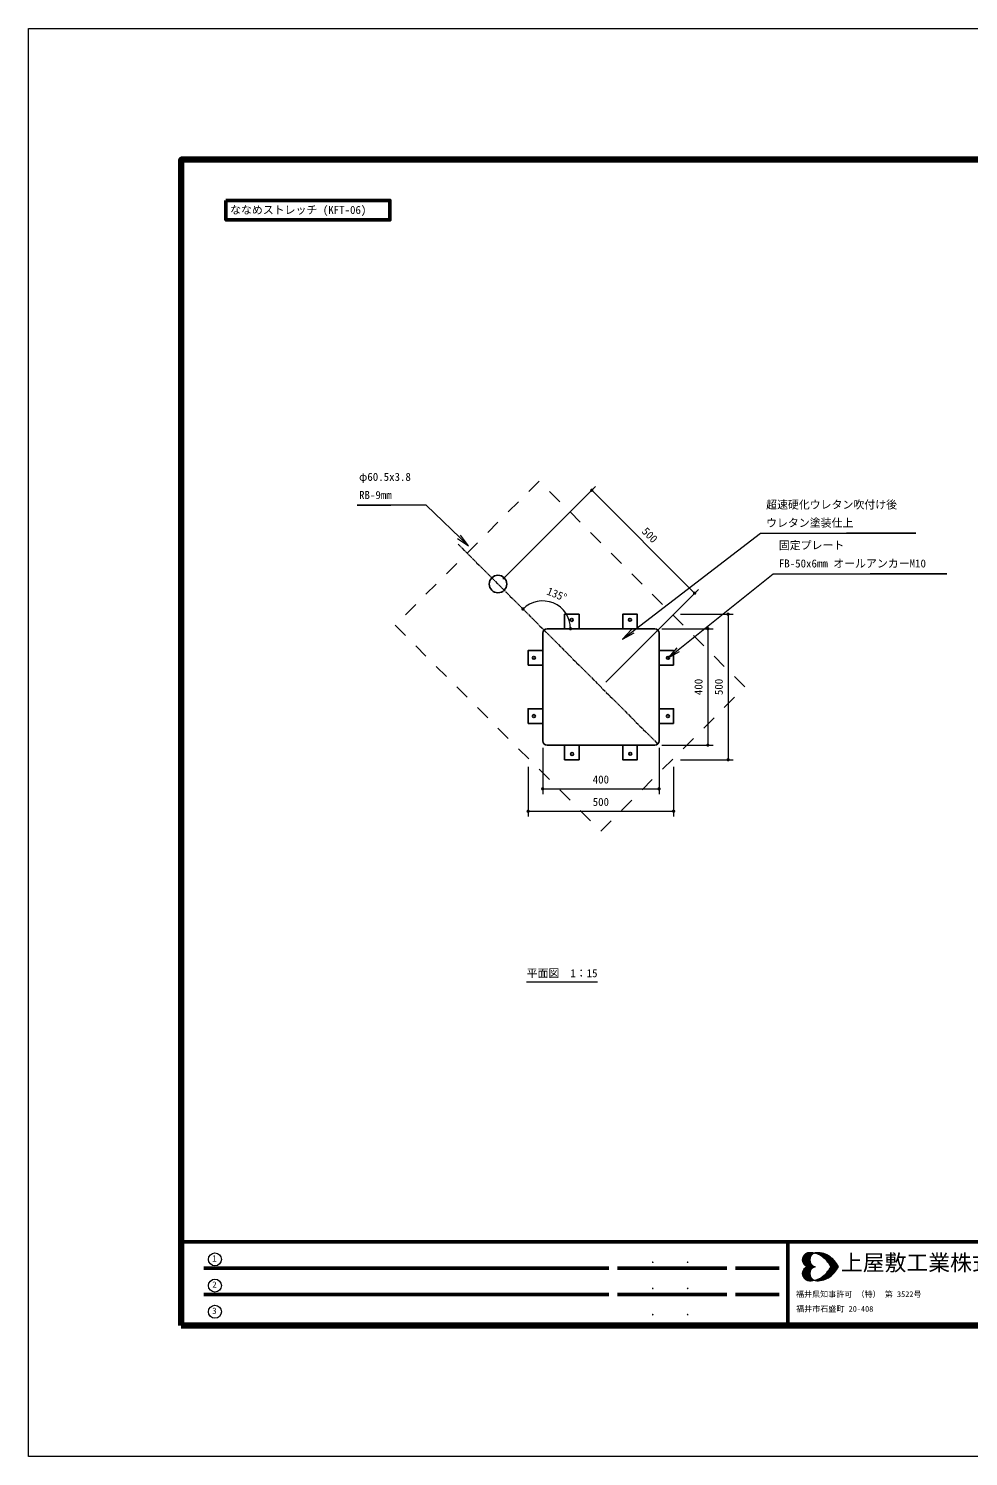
# Model space of a CAD drawing. Units: millimetres at full size, sheet at 1:15. Extents: x -300 to 6600, y -225 to 4680.
# Drawn here: x -300 to 2930, y -225 to 4680 of the extents above; entities that cross this region are included whole.
import ezdxf
from ezdxf.enums import TextEntityAlignment as Align

# ---------------------------------------------------------------- set-up
doc = ezdxf.new("R2010")
doc.units = ezdxf.units.MM
doc.header["$LTSCALE"] = 15
doc.linetypes.add('USER1', pattern=[1.2, 0.8, -0.1, 0.2, -0.1])
doc.linetypes.add('USER2', pattern=[6.666666, 3.333333, -3.333333])
for name, color, linetype, lineweight in [('D-BMK\u3000構造物基準線(中心線等)', 2, 'USER1', 13), ('D-STR-DIM\u3000寸法線、寸法値', 7, 'Continuous', 13), ('D-STR-HTXT\u3000旗上げ', 7, 'Continuous', 13), ('D-STR\u3000構造物外形線', 1, 'Continuous', 25), ('D-TTL-FRAM', 7, 'Continuous', 50), ('D-TTL-FRAM\u3000タイトル枠、凡例図枠', 2, 'Continuous', 50), ('D-TTL-TXT', 7, 'Continuous', 13), ('V-nasSTD', 3, 'Continuous', 140)]:
    doc.layers.add(name, color=color, linetype=linetype, lineweight=lineweight)
doc.styles.add('ＭＳ ゴシック', font='')
doc.styles.get('ＭＳ ゴシック').set_extended_font_data('MS Gothic')

# ---------------------------------------------------------------- blocks, each defined once
blk = doc.blocks.new('open_arrow')
at = {"color": 0, "linetype": 'Continuous', "lineweight": -2}
blk.add_lwpolyline([(7.5, 1.25), (0, 0), (7.5, -1.25)], dxfattribs=at)
blk = doc.blocks.new('filled_dot')
at = {"color": 0, "linetype": 'Continuous', "lineweight": -2, "const_width": 1.25}
blk.add_lwpolyline([(-0.625, 0, 1), (0.625, 0, 1)], format="xyb", close=True, dxfattribs=at)

msp = doc.modelspace()

# ---------------------------------------------------------------- linework, layer by layer
at = {"layer": 'D-BMK\u3000構造物基準線(中心線等)'}
msp.add_line((1176.28, 2908.81), (1862.38, 2222.7), dxfattribs=at)
at = {"layer": 'D-STR-DIM\u3000寸法線、寸法値'}
for p, q in [((1330.2, 2788.83), (1648.2, 3106.83)), ((1635.47, 3094.11), (1989.02, 2740.55)), ((1683.75, 2435.28), (2001.75, 2753.28)), ((1940.78, 2668.31), (2121.96, 2668.31)), ((2103.96, 2668.31), (2103.96, 2168.31)), ((1875.78, 2618.31), (2052.28, 2618.31)), ((2034.28, 2618.31), (2034.28, 2218.31)), ((1466.78, 2209.31), (1466.78, 2050.31)), ((1866.78, 2209.31), (1866.78, 2050.31)), ((1875.78, 2218.31), (2052.28, 2218.31)), ((1940.78, 2168.31), (2121.96, 2168.31)), ((1416.78, 2144.31), (1416.78, 1973.35)), ((1916.78, 2144.31), (1916.78, 1973.35)), ((1466.78, 2068.31), (1866.78, 2068.31)), ((1416.78, 1991.35), (1916.78, 1991.35))]:
    msp.add_line(p, q, dxfattribs=at)
msp.add_arc((1466.78, 2618.31), 95.69, 0, 135, dxfattribs=at)
at = {"layer": 'D-STR-HTXT\u3000旗上げ'}
msp.add_line((1411.7, 1405.41), (1655.45, 1405.41), dxfattribs=at)
for points in [[(1212.22, 2903.12), (1066.71, 3042.26), (1060.71, 3042.26), (829.42, 3042.26), (945.06, 3042.26)], [(1741.03, 2582.81), (2215.24, 2946.74), (2221.24, 2946.74), (2749.43, 2946.74), (2511.06, 2946.74)], [(1897.48, 2518.35), (2259.05, 2807.16), (2265.05, 2807.16), (2856.04, 2807.16), (2591.92, 2807.16)]]:
    msp.add_lwpolyline(points, dxfattribs=at)
at = {"layer": 'D-STR\u3000構造物外形線'}
for p, q in [((1466.78, 2603.31), (1466.78, 2233.31)), ((1851.78, 2618.31), (1481.78, 2618.31)), ((1866.78, 2233.31), (1866.78, 2603.31)), ((1481.78, 2218.31), (1851.78, 2218.31))]:
    msp.add_line(p, q, dxfattribs=at)
at = {"layer": 'D-STR\u3000構造物外形線', "linetype": 'USER2'}
msp.add_lwpolyline([(959.67, 2630.44), (1666.78, 1923.33), (2161.75, 2418.31), (1454.65, 3125.41)], close=True, dxfattribs=at)
at = {"layer": 'D-STR\u3000構造物外形線'}
for points in [[(1541.82, 2618.31), (1591.82, 2618.31), (1591.82, 2668.31), (1541.82, 2668.31)], [(1741.82, 2618.31), (1791.82, 2618.31), (1791.82, 2668.31), (1741.82, 2668.31)], [(1416.78, 2493.31), (1466.78, 2493.31), (1466.78, 2543.31), (1416.78, 2543.31)], [(1916.78, 2493.31), (1866.78, 2493.31), (1866.78, 2543.31), (1916.78, 2543.31)], [(1416.78, 2293.31), (1466.78, 2293.31), (1466.78, 2343.31), (1416.78, 2343.31)], [(1916.78, 2293.31), (1866.78, 2293.31), (1866.78, 2343.31), (1916.78, 2343.31)], [(1541.82, 2218.31), (1591.82, 2218.31), (1591.82, 2168.31), (1541.82, 2168.31)], [(1741.82, 2218.31), (1791.82, 2218.31), (1791.82, 2168.31), (1741.82, 2168.31)]]:
    msp.add_lwpolyline(points, close=True, dxfattribs=at)
for centre, radius in [((1313.22, 2771.86), 30.25), ((1566.82, 2648.61), 5), ((1766.82, 2649.01), 5), ((1436.78, 2518.31), 5), ((1897.48, 2518.35), 5), ((1436.78, 2318.31), 5), ((1897.08, 2318.35), 5), ((1567.7, 2187.91), 5), ((1767.7, 2188.71), 5)]:
    msp.add_circle(centre, radius, dxfattribs=at)
for centre, start, end in [((1481.78, 2603.31), 90, 180), ((1851.78, 2603.31), 0, 90), ((1481.78, 2233.31), 180, 270), ((1851.78, 2233.31), 270, 0)]:
    msp.add_arc(centre, 15, start, end, dxfattribs=at)
at = {"layer": 'D-TTL-FRAM'}
for p, q in [((225, 511.83), (6075, 511.83)), ((2309.42, 511.83), (2309.42, 225)), ((1694.42, 421.83), (302.55, 421.83)), ((2099.42, 421.83), (1724.42, 421.83)), ((2129.42, 421.83), (2279.42, 421.83)), ((1694.42, 331.83), (302.55, 331.83)), ((2099.42, 331.83), (1724.42, 331.83)), ((2129.42, 331.83), (2279.42, 331.83))]:
    msp.add_line(p, q, dxfattribs=at)
at = {"layer": 'D-TTL-FRAM\u3000タイトル枠、凡例図枠'}
msp.add_lwpolyline([(377.97, 4089.5), (941.68, 4089.5), (941.68, 4022.61), (377.97, 4022.61)], close=True, dxfattribs=at)
at = {"layer": 'D-TTL-TXT'}
for p, q in [((2359.05, 450.59), (2383.11, 474.65)), ((2359.05, 450.9), (2383.11, 426.84)), ((2359.36, 447.15), (2386.86, 474.65)), ((2359.36, 454.34), (2379.36, 474.34)), ((2359.36, 454.02), (2386.86, 426.84)), ((2359.36, 446.84), (2379.67, 426.84)), ((2359.98, 444.34), (2390.3, 474.65)), ((2359.98, 456.84), (2390.3, 426.84)), ((2360.61, 441.52), (2393.42, 474.34)), ((2360.61, 442.46), (2375.3, 427.46)), ((2360.92, 459.34), (2374.36, 473.09)), ((2360.92, 459.65), (2393.73, 426.84)), ((2361.86, 439.34), (2396.86, 474.02)), ((2362.17, 461.84), (2397.17, 426.84)), ((2363.11, 464.34), (2386.55, 441.21)), ((2363.11, 436.84), (2387.17, 460.9)), ((2364.67, 434.96), (2385.3, 455.59)), ((2364.98, 466.21), (2384.98, 446.21)), ((2366.23, 433.09), (2384.67, 451.52)), ((2366.55, 468.09), (2384.67, 449.96)), ((2368.11, 431.52), (2384.67, 448.09)), ((2368.42, 469.65), (2384.67, 453.4)), ((2370.3, 429.96), (2385.61, 445.27)), ((2370.61, 470.9), (2385.3, 456.21)), ((2372.48, 428.71), (2386.23, 442.46)), ((2372.8, 472.46), (2386.23, 459.02)), ((2375.3, 473.4), (2387.17, 461.52)), ((2378.11, 474.34), (2388.42, 463.71)), ((2381.23, 474.65), (2389.98, 465.59)), ((2384.67, 474.65), (2391.55, 467.77)), ((2388.11, 474.65), (2393.42, 469.34)), ((2391.86, 474.65), (2395.61, 470.9)), ((2395.61, 474.34), (2397.8, 472.15)), ((2398.73, 472.46), (2399.67, 473.71)), ((2399.98, 473.4), (2400.29, 473.4)), ((2402.48, 473.09), (2404.04, 474.34)), ((2402.79, 474.34), (2404.36, 472.46)), ((2405.29, 472.15), (2407.79, 474.65)), ((2406.23, 474.34), (2409.67, 470.9)), ((2408.11, 471.52), (2411.54, 474.65)), ((2409.67, 474.34), (2414.98, 469.02)), ((2410.92, 470.59), (2414.98, 474.65)), ((2413.11, 474.65), (2422.17, 465.27)), ((2413.42, 469.65), (2418.42, 474.65)), ((2415.92, 468.4), (2421.54, 474.02)), ((2416.54, 474.34), (2464.36, 426.84)), ((2418.11, 467.15), (2424.36, 473.71)), ((2420.29, 474.34), (2467.79, 426.84)), ((2420.61, 466.21), (2427.48, 473.09)), ((2422.79, 464.65), (2430.29, 472.46)), ((2424.36, 473.71), (2471.23, 426.84)), ((2424.67, 463.4), (2433.11, 471.52)), ((2426.86, 461.84), (2435.92, 470.9)), ((2428.73, 473.09), (2474.98, 426.84)), ((2428.73, 460.27), (2438.42, 469.65)), ((2430.92, 458.71), (2440.92, 468.71)), ((2432.79, 457.15), (2443.11, 467.77)), ((2433.73, 471.52), (2478.42, 426.84)), ((2434.67, 455.59), (2445.61, 466.52)), ((2436.23, 453.71), (2447.79, 465.27)), ((2438.11, 452.15), (2449.98, 463.71)), ((2439.04, 469.65), (2481.86, 426.84)), ((2439.98, 450.27), (2451.86, 462.46)), ((2441.54, 448.4), (2454.04, 460.9)), ((2443.42, 446.52), (2455.92, 459.02)), ((2444.98, 444.65), (2457.79, 457.46)), ((2445.92, 466.21), (2480.29, 432.15)), ((2446.54, 442.77), (2459.67, 455.9)), ((2448.11, 440.9), (2461.54, 454.34)), ((2449.67, 439.02), (2463.42, 452.46)), ((2451.23, 436.84), (2465.29, 450.59)), ((2452.79, 434.96), (2466.86, 449.02)), ((2454.04, 432.77), (2468.42, 447.15)), ((2455.61, 430.59), (2470.29, 445.27)), ((2456.86, 428.4), (2471.86, 443.4)), ((2458.73, 426.84), (2473.42, 441.52)), ((2460.29, 455.59), (2468.73, 446.84)), ((2359.05, 402.46), (2383.11, 426.52)), ((2359.05, 402.77), (2383.11, 378.71)), ((2359.36, 399.34), (2386.86, 426.52)), ((2359.36, 406.52), (2379.67, 426.52)), ((2359.36, 406.21), (2386.86, 378.71)), ((2359.36, 399.02), (2379.36, 379.03)), ((2359.98, 396.52), (2390.3, 426.52)), ((2359.98, 409.02), (2390.3, 378.71)), ((2360.61, 410.9), (2375.3, 425.9)), ((2360.61, 411.84), (2393.42, 379.03)), ((2360.92, 393.71), (2393.73, 426.52)), ((2360.92, 394.02), (2374.36, 380.27)), ((2361.86, 414.02), (2396.86, 379.34)), ((2362.17, 391.52), (2397.17, 426.52)), ((2363.11, 416.52), (2387.17, 392.46)), ((2363.11, 389.02), (2386.55, 412.15)), ((2364.67, 418.4), (2385.3, 397.77)), ((2364.98, 387.15), (2384.98, 407.15)), ((2366.23, 420.27), (2384.67, 401.84)), ((2366.55, 385.27), (2384.67, 403.4)), ((2368.11, 421.84), (2384.67, 405.27)), ((2368.42, 383.71), (2384.67, 399.96)), ((2370.3, 423.4), (2385.61, 408.09)), ((2370.61, 382.46), (2385.3, 397.15)), ((2372.48, 424.65), (2386.23, 410.9)), ((2372.8, 380.9), (2386.23, 394.34)), ((2374.98, 427.46), (2387.17, 439.96)), ((2374.98, 425.9), (2387.17, 413.4)), ((2377.48, 426.84), (2388.42, 437.46)), ((2377.48, 426.52), (2388.42, 415.9)), ((2381.23, 426.84), (2389.98, 435.59)), ((2381.23, 426.52), (2389.98, 417.77)), ((2384.67, 426.84), (2391.55, 433.71)), ((2384.67, 426.52), (2391.55, 419.65)), ((2388.11, 426.84), (2393.11, 431.84)), ((2388.11, 426.52), (2393.11, 421.52)), ((2391.55, 426.84), (2395.3, 430.27)), ((2391.55, 426.52), (2395.3, 423.09)), ((2395.3, 426.84), (2397.48, 429.02)), ((2395.3, 426.52), (2397.48, 424.34)), ((2398.73, 426.84), (2399.98, 427.77)), ((2398.73, 426.52), (2399.98, 425.59)), ((2399.67, 427.77), (2400.92, 426.84)), ((2399.67, 425.59), (2400.92, 426.52)), ((2402.17, 426.84), (2402.48, 426.84)), ((2402.17, 426.52), (2402.48, 426.52)), ((2416.54, 379.03), (2464.36, 426.52)), ((2420.29, 379.03), (2467.79, 426.52)), ((2424.36, 379.65), (2471.23, 426.52)), ((2428.73, 380.27), (2474.98, 426.52)), ((2428.73, 393.09), (2438.42, 383.71)), ((2430.92, 394.65), (2440.92, 384.65)), ((2432.79, 396.21), (2443.11, 385.59)), ((2433.73, 381.84), (2478.42, 426.52)), ((2434.67, 397.77), (2445.61, 386.84)), ((2436.23, 399.65), (2447.79, 388.09)), ((2438.11, 401.21), (2449.98, 389.65)), ((2439.04, 383.71), (2481.86, 426.52)), ((2439.98, 403.09), (2451.86, 390.9)), ((2441.54, 404.96), (2454.04, 392.46)), ((2443.42, 406.84), (2455.92, 394.34)), ((2444.98, 408.71), (2457.79, 395.9)), ((2445.92, 387.15), (2480.29, 421.21)), ((2446.54, 410.59), (2459.67, 397.46)), ((2448.11, 412.46), (2461.54, 399.02)), ((2449.67, 414.34), (2463.42, 400.9)), ((2451.23, 416.52), (2465.29, 402.77)), ((2452.79, 434.65), (2460.61, 426.84)), ((2452.79, 418.71), (2460.61, 426.52)), ((2452.79, 418.4), (2466.86, 404.34)), ((2454.04, 420.59), (2468.42, 406.21)), ((2455.61, 422.77), (2470.29, 408.09)), ((2456.86, 424.96), (2471.86, 409.96)), ((2458.73, 426.52), (2473.42, 411.84)), ((2460.29, 397.77), (2468.73, 406.52)), ((2462.17, 426.84), (2474.98, 439.34)), ((2462.17, 426.52), (2474.98, 414.02)), ((2465.92, 426.84), (2476.54, 437.46)), ((2465.92, 426.52), (2476.54, 415.9)), ((2469.36, 426.84), (2478.11, 435.27)), ((2469.36, 426.52), (2478.11, 418.09)), ((2472.79, 426.84), (2479.36, 433.4)), ((2472.79, 426.52), (2479.36, 419.96)), ((2476.23, 426.84), (2480.92, 431.21)), ((2476.23, 426.52), (2480.92, 422.15)), ((2479.98, 426.84), (2482.17, 429.02)), ((2479.98, 426.52), (2482.17, 424.34)), ((2483.42, 426.84), (2483.73, 426.84)), ((2483.42, 426.52), (2483.73, 426.52)), ((2375.3, 379.96), (2387.17, 391.84)), ((2378.11, 379.03), (2388.42, 389.65)), ((2381.23, 378.71), (2389.98, 387.77)), ((2384.67, 378.71), (2391.55, 385.59)), ((2388.11, 378.71), (2393.42, 384.02)), ((2391.86, 378.71), (2395.61, 382.46)), ((2395.61, 379.03), (2397.8, 381.21)), ((2398.73, 380.9), (2399.67, 379.65)), ((2399.98, 379.96), (2400.29, 379.96)), ((2402.48, 380.27), (2404.04, 379.03)), ((2402.79, 379.03), (2404.36, 380.9)), ((2405.29, 381.21), (2407.79, 378.71)), ((2406.23, 379.03), (2409.67, 382.46)), ((2408.11, 381.84), (2411.54, 378.71)), ((2409.67, 379.03), (2414.98, 384.34)), ((2410.92, 382.77), (2414.98, 378.71)), ((2413.11, 378.71), (2422.17, 388.09)), ((2413.42, 383.71), (2418.42, 378.71)), ((2415.92, 384.96), (2421.54, 379.34)), ((2418.11, 386.21), (2424.36, 379.65)), ((2420.61, 387.15), (2427.48, 380.27)), ((2422.79, 388.71), (2430.29, 380.9)), ((2424.67, 389.96), (2433.11, 381.84)), ((2426.86, 391.52), (2435.92, 382.46))]:
    msp.add_line(p, q, dxfattribs=at)
for centre in [(340.49, 451.9), (340.49, 361.9), (340.49, 271.9)]:
    msp.add_circle(centre, 22.21, dxfattribs=at)
for centre, radius, start, end in [((2383.66, 450.52), 24.59, 105.2024, 254.7976), ((2386.78, 404.42), 70.48, 58.71735, 97.79751), ((2409.34, 450.52), 24.59, 105.2024, 254.7976), ((2412.45, 404.42), 70.48, 58.71735, 97.79751), ((2350.5, 362.88), 125.18, 30.69974, 54.3922), ((2376.17, 362.88), 125.18, 30.69974, 54.3922), ((2383.66, 403.06), 24.59, 105.2024, 254.7976), ((2409.34, 403.06), 24.59, 105.2024, 254.7976), ((2350.5, 490.7), 125.18, 305.6078, 329.30026), ((2376.17, 490.7), 125.18, 305.6078, 329.30026), ((2386.78, 449.16), 70.48, 262.20249, 301.28265), ((2412.45, 449.16), 70.48, 262.20249, 301.28265)]:
    msp.add_arc(centre, radius, start, end, dxfattribs=at)
at = {"layer": 'V-nasSTD', "color": 7, "lineweight": 13}
msp.add_lwpolyline([(-300, -225), (-300, 4680), (6600, 4680), (6600, -225)], close=True, dxfattribs=at)
at = {"layer": 'V-nasSTD'}
msp.add_lwpolyline([(225, 225), (225, 4230), (6075, 4230), (6075, 225)], close=True, dxfattribs=at)

# ---------------------------------------------------------------- block references
at = {"layer": 'D-STR-DIM\u3000寸法線、寸法値', "xscale": 4.5, "yscale": 4.5}
for p, rotation in [((1635.47, 3094.11), 315), ((1989.02, 2740.55), 135), ((1399.12, 2685.97), 34.9), ((2103.96, 2668.31), 270), ((1562.47, 2618.31), 100.1), ((2034.28, 2618.31), 270), ((2034.28, 2218.31), 90), ((2103.96, 2168.31), 90), ((1866.78, 2068.31), 180), ((1916.78, 1991.35), 180)]:
    msp.add_blockref('filled_dot', p, dxfattribs=dict(at, rotation=rotation))
for p in [(1466.78, 2068.31), (1416.78, 1991.35)]:
    msp.add_blockref('filled_dot', p, dxfattribs=at)
at = {"layer": 'D-STR-HTXT\u3000旗上げ', "xscale": 6, "yscale": 6}
for p, rotation in [((1212.22, 2903.12), 136.3), ((1741.03, 2582.81), 37.5), ((1897.48, 2518.35), 38.6)]:
    msp.add_blockref('open_arrow', p, dxfattribs=dict(at, rotation=rotation))

# ---------------------------------------------------------------- texts
at = {"layer": 'D-STR-DIM\u3000寸法線、寸法値', "style": 'ＭＳ ゴシック'}
for s, rotation, p in [('500', 315, (1834.92, 2940)), ('135°', 337.5, (1515.67, 2736.34)), ('400', 90, (2002.21, 2418.31)), ('500', 90, (2071.89, 2418.31))]:
    msp.add_text(s, height=27.49, rotation=rotation, dxfattribs=at).set_placement(p, align=Align.MIDDLE_CENTER)
for s, p in [('400', (1666.78, 2100.37)), ('500', (1666.78, 2023.41))]:
    msp.add_text(s, height=27.49, dxfattribs=at).set_placement(p, align=Align.MIDDLE_CENTER)
at = {"layer": 'D-STR-HTXT\u3000旗上げ', "style": 'ＭＳ ゴシック'}
msp.add_text('ななめストレッチ (KFT-06)', height=27.49, dxfattribs=at).set_placement((392.57, 4056.97), align=Align.MIDDLE_LEFT)
for s, p in [('φ60.5x3.8', (835.85, 3118.07)), ('RB-9mm', (835.85, 3055.57)), ('超速硬化ウレタン吹付け後', (2234.56, 3022.55)), ('ウレタン塗装仕上', (2234.56, 2960.05)), ('固定プレート', (2278.37, 2882.97)), ('FB-50x6mm オールアンカーM10', (2278.37, 2820.47)), ('平面図\u30001：15', (1411.7, 1412.91))]:
    msp.add_text(s, height=27.49, dxfattribs=at).set_placement(p, align=Align.BOTTOM_LEFT)
at = {"layer": 'D-TTL-FRAM', "style": 'ＭＳ ゴシック'}
for p in [(1833.75, 429.63), (1953.75, 429.63), (1833.75, 339.63), (1953.75, 339.63), (1833.75, 249.63), (1953.75, 249.63)]:
    msp.add_text('.', height=32.99, dxfattribs=at).set_placement(p, align=Align.BOTTOM_LEFT)
at = {"layer": 'D-TTL-TXT', "style": 'ＭＳ ゴシック'}
for s, height, p in [('1', 21.99, (331.33, 437.64)), ('上屋敷工業株式会社', 54.99, (2491.7, 396.61)), ('2', 21.99, (331.33, 347.64)), ('福井県知事許可 （特） 第 3522号', 19.79, (2337.22, 316.48)), ('福井市石盛町 20-408', 19.79, (2337.77, 266.11)), ('3', 21.99, (331.33, 257.64))]:
    msp.add_text(s, height=height, dxfattribs=at).set_placement(p, align=Align.BOTTOM_LEFT)

doc.saveas('drawing.dxf')
